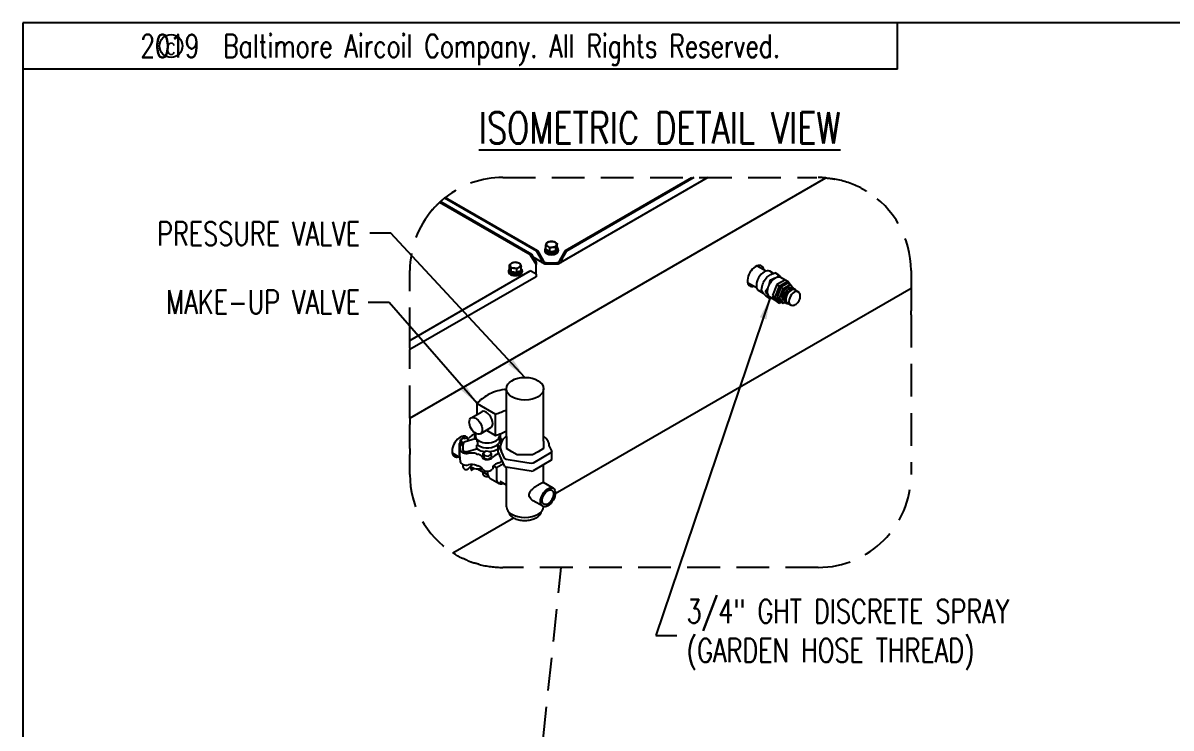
# Model space of a CAD drawing. Header units: millimetres. Extents: x 16950 to 32328, y 19251 to 29476.
# Drawn here: x 16950.5 to 17173.1, y 19649.6 to 19786.3 of the extents above; entities that cross this region are included whole.
import ezdxf
from ezdxf.enums import TextEntityAlignment as Align

# ---------------------------------------------------------------- set-up
doc = ezdxf.new("R2010")
doc.units = ezdxf.units.MM
doc.header["$LTSCALE"] = 5
doc.linetypes.add('HIDDEN', pattern=[9.525, 6.35, -3.175])
doc.layers.add('WS-NO-CONTROL', color=3, linetype='Continuous')
doc.styles.add('ROMANS', font='romans.shx', dxfattribs={"width": 0.75})
doc.styles.add('SUBMITTAL', font='romans.shx', dxfattribs={"width": 0.75})
doc.dimstyles.new('SUBMITTAL', dxfattribs={"dimtxt": 0.09375, "dimasz": 0.09375, "dimexe": 0.03125, "dimexo": 0.0625, "dimgap": 0.0625, "dimtad": 0, "dimdec": 4, "dimzin": 4, "dimdsep": 46, "dimlunit": 4, "dimtxsty": 'SUBMITTAL', "dimcen": 0.09375, "dimclre": 6, "dimadec": 0, "dimazin": 0, "dimtfac": 1, "dimtdec": 0, "dimtofl": 0, "dimtmove": 0, "dimatfit": 3, "dimfxl": 0, "dimfrac": 2, "dimtolj": 1, "dimtzin": 4, "dimarcsym": 0})

# ---------------------------------------------------------------- blocks, each defined once
blk = doc.blocks.new('BORDER')
for p, q in [((1, 1), (0, 1)), ((0, 1), (0, 0))]:
    blk.add_line(p, q)
blk = doc.blocks.new('copyr0')
for q in [(2.375, 0), (0, -0.125)]:
    blk.add_line((2.375, -0.125), q)
at = {"color": 6}
blk.add_circle((0.4022, -0.0625), 0.0312, dxfattribs=at)
at = {"color": 6, "style": 'ROMANS', "width": 0.75}
blk.add_text('2019  Baltimore Aircoil Company. All Rights Reserved.', height=0.0625, dxfattribs=at).set_placement((1.1875, -0.0938), align=Align.CENTER)
blk.add_text('c', height=0.0469, dxfattribs=at).set_placement((0.4018, -0.0625), align=Align.MIDDLE)

msp = doc.modelspace()

# ---------------------------------------------------------------- linework, layer by layer
at = {"layer": 'WS-NO-CONTROL'}
for p, q in [((17025.5112, 19709.6992), (17106.1974, 19756.2834)), ((17083.2948, 19756.3448), (17054.6289, 19739.7945)), ((17055.6827, 19742.1949), (17080.191, 19756.3448)), ((17080.5919, 19756.3448), (17055.8831, 19742.0792)), ((17032.4048, 19752.5099), (17050.2708, 19742.1949)), ((17048.8677, 19741.3849), (17031.2723, 19751.5436)), ((17031.4272, 19751.6856), (17049.0682, 19741.5006)), ((17050.0704, 19742.0792), (17032.236, 19752.3759)), ((17049.0682, 19741.5006), (17048.8677, 19741.3849)), ((17048.8677, 19741.3849), (17049.9701, 19739.4754)), ((17049.0682, 19741.5006), (17049.9701, 19739.9383)), ((17050.2708, 19742.1949), (17050.0704, 19742.0792)), ((17050.0704, 19742.0792), (17050.9723, 19740.5169)), ((17050.2708, 19742.1949), (17051.3732, 19740.2855)), ((17051.6555, 19742.3223), (17051.6555, 19742.1371)), ((17051.7527, 19742.5986), (17051.7527, 19742.3223)), ((17051.8484, 19742.4243), (17051.8484, 19743.1383)), ((17052.2614, 19742.1859), (17051.8484, 19742.4243)), ((17052.6744, 19741.9474), (17052.2614, 19742.1859)), ((17052.6744, 19741.9474), (17052.6744, 19742.6614)), ((17053.2386, 19742.0347), (17052.6744, 19741.9474)), ((17053.8027, 19742.122), (17053.2386, 19742.0347)), ((17053.8027, 19742.122), (17053.8027, 19742.836)), ((17053.9539, 19742.4477), (17053.8027, 19742.122)), ((17054.105, 19742.7734), (17053.9539, 19742.4477)), ((17054.105, 19742.7734), (17054.105, 19743.4874)), ((17054.2007, 19742.5986), (17054.2007, 19742.3223)), ((17054.2979, 19742.3223), (17054.2979, 19742.1371)), ((17054.5802, 19740.2855), (17055.6827, 19742.1949)), ((17054.9811, 19740.5169), (17055.8831, 19742.0792)), ((17055.6827, 19742.1949), (17055.8831, 19742.0792)), ((17044.833, 19738.7231), (17044.833, 19739.437)), ((17051.3246, 19739.7945), (17049.4175, 19740.8956)), ((17049.9701, 19739.9383), (17049.9701, 19739.4754)), ((17049.9701, 19738.5496), (17049.9701, 19739.4754)), ((17050.9723, 19740.5169), (17050.9723, 19740.2855)), ((17052.175, 19739.8226), (17053.7785, 19739.8226)), ((17052.175, 19739.5911), (17053.7785, 19739.5911)), ((17054.9811, 19740.5169), (17054.9811, 19740.2855)), ((17092.8738, 19739.2402), (17094.6117, 19738.2369)), ((17025.5112, 19724.7754), (17048.8677, 19738.2603)), ((17049.9701, 19737.1048), (17025.5112, 19722.9834)), ((17044.6401, 19738.2719), (17044.6401, 19738.0867)), ((17044.7373, 19738.5482), (17044.7373, 19738.2719)), ((17044.9842, 19738.3974), (17044.833, 19738.7231)), ((17045.1354, 19738.0716), (17044.9842, 19738.3974)), ((17045.1354, 19738.0716), (17045.1354, 19738.7856)), ((17045.6995, 19737.9844), (17045.1354, 19738.0716)), ((17046.2637, 19737.8971), (17045.6995, 19737.9844)), ((17046.2637, 19737.8971), (17046.2637, 19738.6111)), ((17046.6767, 19738.1355), (17046.2637, 19737.8971)), ((17047.0896, 19738.374), (17046.6767, 19738.1355)), ((17047.0896, 19738.374), (17047.0896, 19739.088)), ((17047.1853, 19738.5591), (17047.1853, 19738.2719)), ((17047.2825, 19738.2719), (17047.2825, 19738.0867)), ((17049.0682, 19738.1446), (17048.8677, 19738.2603)), ((17049.9701, 19737.6238), (17049.0682, 19738.1446)), ((17049.9701, 19737.6238), (17049.9701, 19738.5496)), ((17049.9701, 19737.6238), (17049.9701, 19737.3924)), ((17049.9701, 19737.3924), (17049.9701, 19737.1048)), ((17096.0387, 19737.7663), (17095.3188, 19738.1819)), ((17097.0971, 19737.443), (17096.3517, 19737.8733)), ((17098.2539, 19736.4874), (17097.4317, 19736.9621)), ((17053.7059, 19695.0602), (17122.7112, 19734.9004)), ((17091.0198, 19736.029), (17092.7577, 19735.0256)), ((17096.6991, 19735.5897), (17095.8724, 19733.459)), ((17096.3497, 19733.1834), (17097.1764, 19735.3141)), ((17098.3525, 19736.5443), (17096.6991, 19735.5897)), ((17096.6991, 19735.5897), (17097.1764, 19735.3141)), ((17097.4463, 19735.0647), (17096.7303, 19733.2194)), ((17097.1764, 19735.3141), (17098.8298, 19736.2687)), ((17097.2076, 19732.9439), (17097.9236, 19734.7891)), ((17098.8782, 19735.8914), (17097.4463, 19735.0647)), ((17097.4463, 19735.0647), (17097.9236, 19734.7891)), ((17097.9236, 19734.7891), (17099.3555, 19735.6158)), ((17098.3525, 19736.5443), (17098.8298, 19736.2687)), ((17098.8298, 19736.2687), (17099.2432, 19735.6807)), ((17098.8782, 19735.8914), (17099.3555, 19735.6158)), ((17099.3862, 19734.8983), (17099.3145, 19734.9397)), ((17099.3555, 19735.6158), (17099.8772, 19734.8736)), ((17099.9043, 19734.859), (17100.2225, 19734.6753)), ((17094.1189, 19733.8864), (17093.1588, 19734.4407)), ((17095.3334, 19732.8975), (17094.588, 19733.3278)), ((17096.5644, 19732.4745), (17095.2717, 19733.2209)), ((17095.8724, 19733.459), (17096.6991, 19732.2829)), ((17095.8724, 19733.459), (17096.3497, 19733.1834)), ((17097.1764, 19732.0073), (17096.3497, 19733.1834)), ((17096.7303, 19733.2194), (17097.2076, 19732.9439)), ((17096.7303, 19733.2194), (17097.4463, 19732.2009)), ((17097.9236, 19731.9253), (17097.2076, 19732.9439)), ((17098.0362, 19732.5601), (17097.9645, 19732.6015)), ((17100.1663, 19734.5779), (17100.8027, 19734.2104)), ((17096.6991, 19732.2829), (17097.1764, 19732.0073)), ((17097.479, 19732.182), (17097.1764, 19732.0073)), ((17097.9236, 19731.9253), (17097.4463, 19732.2009)), ((17098.3053, 19732.1458), (17097.9236, 19731.9253)), ((17098.3293, 19732.131), (17098.6475, 19731.9473)), ((17098.7038, 19732.0447), (17099.3402, 19731.6773)), ((17044.2233, 19715.0261), (17043.8494, 19715.242)), ((17044.2233, 19706.1183), (17044.2233, 19715.3957)), ((17051.4233, 19706.1183), (17051.4233, 19715.3957)), ((17038.5329, 19710.4105), (17038.5329, 19712.565)), ((17038.5329, 19712.565), (17042.1324, 19710.4868)), ((17037.3924, 19709.752), (17039.4416, 19710.9351)), ((17042.1324, 19706.3599), (17042.1324, 19710.4868)), ((17035.9411, 19705.8089), (17035.3533, 19705.4695)), ((17035.5631, 19706.1519), (17036.2364, 19705.7632)), ((17036.7442, 19705.6847), (17035.9411, 19705.8089)), ((17038.1129, 19705.6593), (17038.1129, 19706.1477)), ((17039.1744, 19706.6655), (17041.2236, 19707.8486)), ((17040.3887, 19707.3666), (17042.1324, 19706.3599)), ((17043.0462, 19706.4636), (17043.0462, 19705.7582)), ((17044.2233, 19706.1183), (17044.2233, 19705.2574)), ((17051.4233, 19705.2574), (17051.4233, 19706.1183)), ((17035.1483, 19703.4464), (17035.1483, 19704.7574)), ((17035.1496, 19704.7284), (17035.2525, 19703.5351)), ((17035.1496, 19704.7284), (17035.1496, 19703.4175)), ((17035.3533, 19704.8816), (17035.3533, 19705.4695)), ((17035.3533, 19705.4695), (17035.5684, 19705.0058)), ((17035.3533, 19704.8816), (17035.5684, 19704.418)), ((17035.5684, 19704.418), (17035.5684, 19705.0058)), ((17035.5684, 19705.0058), (17035.9672, 19704.9441)), ((17035.5684, 19704.418), (17035.7963, 19704.3827)), ((17035.7963, 19704.5199), (17035.7963, 19703.5411)), ((17038.152, 19705.6708), (17036.2356, 19705.107)), ((17036.6861, 19703.2262), (17038.4025, 19703.7311)), ((17036.919, 19705.308), (17036.7442, 19705.6847)), ((17038.4025, 19704.2396), (17038.4025, 19703.7311)), ((17038.6523, 19704.4895), (17038.6022, 19704.4748)), ((17038.6523, 19704.7834), (17038.6523, 19704.4895)), ((17042.6115, 19704.6036), (17042.7123, 19704.8209)), ((17042.6115, 19703.1339), (17042.6115, 19704.6036)), ((17043.2593, 19703.2077), (17042.6115, 19704.6036)), ((17042.7123, 19704.8209), (17043.3142, 19705.1684)), ((17042.9729, 19705.3541), (17042.9729, 19705.6832)), ((17043.0983, 19703.9138), (17043.0983, 19704.2812)), ((17043.3048, 19705.5863), (17043.3048, 19705.163)), ((17044.2233, 19705.2574), (17044.2233, 19703.7877)), ((17045.2777, 19703.1789), (17044.2233, 19703.7877)), ((17051.4233, 19703.7877), (17050.3689, 19703.1789)), ((17051.4233, 19705.2574), (17051.4233, 19703.7877)), ((17052.5483, 19704.2729), (17053.0351, 19703.224)), ((17033.7091, 19702.9407), (17035.1835, 19702.0895)), ((17035.1483, 19702.5117), (17035.1483, 19703.4346)), ((17035.1496, 19703.4057), (17035.1496, 19702.4827)), ((17035.1496, 19702.4827), (17035.2525, 19701.2894)), ((17040.3277, 19703.2763), (17039.7399, 19702.9369)), ((17039.7399, 19702.349), (17039.7399, 19702.9369)), ((17039.7399, 19702.9369), (17039.955, 19702.4732)), ((17039.7399, 19702.349), (17039.955, 19701.8853)), ((17039.955, 19702.4732), (17040.7581, 19702.349)), ((17039.955, 19701.8853), (17040.7581, 19701.7611)), ((17041.1308, 19703.152), (17040.3277, 19703.2763)), ((17040.7581, 19702.349), (17041.346, 19702.6884)), ((17040.7581, 19701.7611), (17041.346, 19702.1005)), ((17041.346, 19702.6884), (17041.1308, 19703.152)), ((17041.346, 19702.1005), (17041.346, 19702.6884)), ((17043.2593, 19701.738), (17042.6115, 19703.1339)), ((17043.9071, 19701.8119), (17043.2593, 19703.2077)), ((17043.9071, 19700.3422), (17043.2593, 19701.738)), ((17044.1827, 19701.6528), (17043.9071, 19701.8119)), ((17046.6004, 19701.2787), (17044.1827, 19701.6528)), ((17046.3321, 19702.5701), (17045.2777, 19703.1789)), ((17047.8233, 19702.5701), (17046.3321, 19702.5701)), ((17049.3145, 19702.5701), (17047.8233, 19702.5701)), ((17050.3689, 19703.1789), (17049.3145, 19702.5701)), ((17051.1644, 19701.9848), (17049.3945, 19700.9629)), ((17052.9342, 19703.0066), (17051.1644, 19701.9848)), ((17052.9342, 19701.5369), (17051.1644, 19700.5151)), ((17053.0351, 19703.224), (17052.9342, 19703.0066)), ((17052.9342, 19701.5369), (17053.0351, 19701.7543)), ((17053.0351, 19701.7543), (17053.0351, 19703.224)), ((17035.7963, 19700.7264), (17035.7963, 19700.3188)), ((17036.8377, 19699.8827), (17037.6449, 19700.6776)), ((17037.3389, 19700.1074), (17037.3389, 19700.3763)), ((17038.0517, 19699.9258), (17037.4886, 19699.6007)), ((17037.5546, 19699.8457), (17037.5546, 19700.0525)), ((17038.6192, 19699.844), (17040.5981, 19698.7015)), ((17039.6429, 19699.253), (17039.6429, 19698.908)), ((17040.5429, 19699.3971), (17040.5429, 19699.1666)), ((17041.6338, 19699.9125), (17041.6338, 19700.418)), ((17042.2994, 19700.0338), (17041.6338, 19700.418)), ((17043.6802, 19700.831), (17042.2994, 19700.0338)), ((17042.2994, 19700.0338), (17042.2994, 19698.1526)), ((17043.9071, 19700.3422), (17044.1827, 19700.1831)), ((17046.6004, 19699.809), (17044.1827, 19700.1831)), ((17044.2233, 19692.5236), (17044.2233, 19700.1768)), ((17049.0181, 19700.9047), (17046.6004, 19701.2787)), ((17049.0181, 19699.435), (17046.6004, 19699.809)), ((17049.3945, 19700.9629), (17049.0181, 19700.9047)), ((17049.0181, 19699.435), (17049.3945, 19699.4933)), ((17051.1644, 19700.5151), (17049.3945, 19699.4933)), ((17051.4233, 19697.1925), (17051.4233, 19700.6646)), ((17041.0425, 19698.0625), (17042.7989, 19697.0484)), ((17044.2233, 19696.6729), (17042.9924, 19697.3836)), ((17053.2906, 19696.1145), (17051.4184, 19697.1953)), ((17051.2656, 19692.607), (17049.3934, 19693.6879)), ((17051.4233, 19692.5236), (17051.4233, 19692.5408)), ((17033.8178, 19683.5778), (17045.5753, 19690.366))]:
    msp.add_line(p, q, dxfattribs=at)
at = {"layer": 'WS-NO-CONTROL', "linetype": 'HIDDEN', "ltscale": 0.2}
for p, q in [((17043.5112, 19756.3448), (17104.4567, 19756.3448)), ((17025.5112, 19724.7754), (17025.5112, 19738.3448)), ((17122.7112, 19738.3448), (17122.7112, 19734.9004)), ((17122.7112, 19734.9004), (17122.7112, 19734.1656)), ((17122.7112, 19734.1656), (17122.7112, 19730.7853)), ((17122.7112, 19730.7853), (17122.7112, 19730.4913)), ((17122.7112, 19729.7413), (17122.7112, 19730.4913)), ((17122.7112, 19729.7413), (17122.7112, 19698.7448)), ((17025.5112, 19724.544), (17025.5112, 19724.7754)), ((17025.5112, 19723.271), (17025.5112, 19724.544)), ((17025.5112, 19723.271), (17025.5112, 19722.9834)), ((17025.5112, 19709.6992), (17025.5112, 19722.9834)), ((17025.5112, 19709.6992), (17025.5112, 19708.4529)), ((17025.5112, 19703.8204), (17025.5112, 19708.4529)), ((17025.5112, 19703.8204), (17025.5112, 19703.5623)), ((17025.5112, 19703.5623), (17025.5112, 19702.6278)), ((17025.5112, 19698.7448), (17025.5112, 19702.6278)), ((17104.7112, 19680.7448), (17043.5112, 19680.7448)), ((17046.4291, 19600.0476), (17054.8393, 19680.7448))]:
    msp.add_line(p, q, dxfattribs=at)
for centre, start, end in [((17043.5112, 19738.3448), 90, 128.098944), ((17104.7112, 19738.3448), 85.26407, 90), ((17104.7112, 19738.3448), 62.611793, 79.625283), ((17043.5112, 19738.3448), 128.098944, 128.784957), ((17104.7112, 19738.3448), 0, 58.787499), ((17043.5112, 19738.3448), 132.839099, 136.478476), ((17043.5112, 19738.3448), 132.17013, 132.839099), ((17043.5112, 19738.3448), 128.784957, 132.17013), ((17043.5112, 19738.3448), 139.089904, 180), ((17043.5112, 19698.7448), 180, 237.416949), ((17104.7112, 19698.7448), 270, 0), ((17043.5112, 19698.7448), 239.723687, 244.399473), ((17043.5112, 19698.7448), 247.421846, 251.181943), ((17043.5112, 19698.7448), 251.181943, 252.267622), ((17043.5112, 19698.7448), 255.127887, 270)]:
    msp.add_arc(centre, 18, start, end, dxfattribs=at)
at = {"layer": 'WS-NO-CONTROL'}
for centre, start, end in [((17036.4083, 19704.5199), 106.392547, 180), ((17036.4083, 19700.3188), 180, 314.5587)]:
    msp.add_arc(centre, 0.612, start, end, dxfattribs=at)
for centre, major_axis, ratio, start_param, end_param in [((17052.9767, 19743.3866), (-1.0116, 0), 0.57735027, 4.97418837, 6.02138592), ((17052.9767, 19743.3866), (-1.0116, 0), 0.57735027, 3.92699082, 4.97418837), ((17052.9767, 19743.3866), (1.0116, 0), 0.57735027, 6.02138592, 7.06858347), ((17052.9767, 19742.3223), (-1.3212, 0), 0.57735027, 5.8969046, 9.81105867), ((17052.9767, 19742.5986), (-1.224, 0), 0.57735027, 5.88510836, 9.82285491), ((17052.9767, 19742.1371), (-1.3212, 0), 0.57735027, 0, 3.14159265), ((17052.9767, 19742.3223), (-1.224, 0), 0.57735027, 0, 3.14159265), ((17052.9767, 19743.3866), (-1.0116, 0), 0.57735027, 6.02138592, 7.06858347), ((17052.9767, 19742.5988), (-1.0116, 0), 0.57735027, 0.78010463, 0.7906917), ((17052.9767, 19743.3866), (1.0116, 0), 0.57735027, 3.92699082, 4.97418837), ((17052.9767, 19742.5988), (-1.0116, 0), 0.57735027, 1.82640879, 1.83878264), ((17052.9767, 19743.3866), (1.0116, 0), 0.57735027, 4.97418837, 6.02138592), ((17052.9767, 19742.5988), (1.0116, 0), 0.57735027, 6.01818333, 6.02458851), ((17045.9613, 19739.3363), (-1.0116, 0), 0.57735027, 5.49778715, 6.5449847), ((17045.9613, 19739.3363), (-1.0116, 0), 0.57735027, 0.26179939, 1.30899694), ((17045.9613, 19739.3363), (-1.0116, 0), 0.57735027, 4.45058959, 5.49778715), ((17045.9613, 19739.3363), (1.0116, 0), 0.57735027, 0.26179939, 1.30899694), ((17045.9613, 19739.3363), (1.0116, 0), 0.57735027, 5.49778715, 6.5449847), ((17052.175, 19740.2855), (-1.2026, 0), 0.57735027, 0, 1.57079633), ((17052.175, 19740.2855), (-0.8018, 0), 0.57735027, 0, 1.57079633), ((17053.7785, 19740.2855), (0.8018, 0), 0.57735027, 4.71238898, 6.28318531), ((17053.7785, 19740.2855), (1.2026, 0), 0.57735027, 4.71238898, 6.28318531), ((17092.5842, 19737.2666), (-1.125, -1.9486), 0.57735027, 2.53923131, 6.88554665), ((17045.9613, 19738.2719), (-1.3212, 0), 0.57735027, 5.8969046, 9.97196545), ((17045.9613, 19738.0867), (-1.3212, 0), 0.57735027, 0, 3.14159267), ((17045.9613, 19738.5482), (-1.224, 0), 0.57735027, 5.88510836, 9.42477796), ((17045.9613, 19738.2719), (-1.224, 0), 0.57735027, 0, 3.14159265), ((17045.9613, 19738.5485), (-1.0116, 0), 0.57735027, 0.2585968, 0.26500198), ((17045.9613, 19738.5485), (-1.0116, 0), 0.57735027, 1.30281001, 1.31518387), ((17045.9613, 19739.3363), (1.0116, 0), 0.57735027, 4.45058959, 5.49778715), ((17045.9613, 19738.5485), (-1.0116, 0), 0.57735027, 2.35090096, 2.36148802), ((17094.2388, 19736.3113), (1.08, 1.8706), 0.57735027, 0, 3.14159265), ((17096.3517, 19735.0915), (1.08, 1.8706), 0.57735027, 0, 0.78540191), ((17096.3517, 19735.0915), (-1.08, -1.8706), 0.57735027, 4.97419212, 6.02138967), ((17096.3517, 19735.0915), (-1.08, -1.8706), 0.57735027, 3.92699456, 4.97419212), ((17097.4463, 19734.4595), (0.9611, 1.6646), 0.57735027, 0.68519071, 0.88561311), ((17097.4228, 19734.4731), (0.9445, 1.6359), 0.57735027, 0.68431314, 0.69824231), ((17098.6395, 19733.7706), (0.675, 1.1691), 0.57735027, 0, 3.14159265), ((17099.1168, 19733.495), (0.7875, 1.364), 0.57735027, 0, 3.14159265), ((17099.435, 19733.3113), (0.7875, 1.364), 0.57735027, 5.9029341, 9.80502917), ((17099.435, 19733.3113), (0.7313, 1.2666), 0.57735027, 0, 3.14159265), ((17096.3517, 19735.0915), (-1.08, -1.8706), 0.57735027, 6.02138967, 6.28318531), ((17100.0714, 19732.9439), (0.7313, 1.2666), 0.57735027, 0, 3.14159267), ((17045.5396, 19711.3785), (-6.9019, 0), 0.57735027, 4.95979752, 5.49778714), ((17049.6018, 19709.0332), (-12.6468, 0), 0.57735027, 5.49778714, 5.7783122), ((17040.3326, 19709.3919), (-0.891, 1.5433), 0.57735027, 3.14159265, 6.28318531), ((17036.1026, 19716.827), (12.528, 0), 0.57735027, 5.21452942, 5.4176115), ((17035.2736, 19704.1783), (-1.125, -1.9486), 0.57735027, 2.70646756, 6.88554665), ((17035.3476, 19706.3099), (-1.8, 0), 0.57735027, 2.46832029, 2.66398041), ((17040.5429, 19704.7574), (4.05, 0), 0.57735027, 2.15921739, 2.66398041), ((17040.5429, 19706.2359), (-2.322, 0), 0.57735027, 5.92365219, 6.75442421), ((17040.5429, 19706.2359), (2.322, 0), 0.57735027, 3.61283155, 6.48195269), ((17036.1026, 19712.7001), (12.528, 0), 0.57735027, 5.21452942, 5.4176115), ((17043.114, 19707.7203), (-2.133, 0), 0.57735027, 1.33652009, 1.43216292), ((17043.114, 19706.9266), (2.025, 0), 0.57735027, 4.67893845, 4.70473196), ((17036.1563, 19704.7574), (-1.008, 0), 0.57735027, 5.63417473, 6.33294226), ((17036.5109, 19703.5713), (-1.26, 0), 0.57735027, 0.04975695, 1.88315907), ((17036.4083, 19703.5411), (-0.612, 0), 0.57735027, 0, 2.04203523), ((17038.4515, 19703.6756), (-0.108, 0), 0.57735027, 3.87213801, 5.18362788), ((17040.5429, 19704.7574), (-2.7, 0), 0.57735027, 0.73054536, 1.44839235), ((17038.7013, 19704.4339), (-0.1075, 0.0804), 0.1338253, 4.00026451, 5.28342296), ((17040.5429, 19705.3541), (-2.43, 0), 0.57735027, 0.77205137, 2.59851969), ((17040.5429, 19704.7574), (-2.7, 0), 0.57735027, 1.66191712, 2.44359522), ((17040.5429, 19705.3541), (2.43, 0), 0.57735027, 5.94881394, 6.28318531), ((17047.8233, 19703.9138), (-4.725, 0), 0.57735027, 0, 0.26179939), ((17036.1563, 19703.4346), (-1.008, 0), 0.57735027, 6.27308361, 6.33294226), ((17036.1563, 19703.4464), (-1.008, 0), 0.57735027, 0, 0.04975695), ((17036.1563, 19702.5117), (-1.008, 0), 0.57735027, 0, 0.04975695), ((17036.5109, 19701.3256), (-1.26, 0), 0.57735027, 0.04975695, 1.88315907), ((17037.4513, 19701.8901), (1.8, 0), 0.57735027, 1.01393178, 1.88315907), ((17040.5429, 19704.7574), (4.05, 0), 0.57735027, 4.15560086, 4.23475746), ((17037.8539, 19701.7578), (1.8, 0), 0.57735027, 0.29215696, 1.09322745), ((17040.5429, 19702.2248), (-1.008, 0), 0.57735027, 0.29215696, 2.68102725), ((17044.6385, 19701.0516), (3.564, 0), 0.57735027, 2.13874554, 2.68102725), ((17040.5429, 19704.7574), (4.05, 0), 0.57735027, 5.28033819, 5.29322115), ((17040.5429, 19703.0172), (4.05, 0), 0.57735027, 5.28033819, 5.48995248), ((17037.4513, 19699.6444), (1.8, 0), 0.57735027, 1.01394955, 1.88315907), ((17040.5429, 19701.1891), (3.1927, 0.7697), 0.349506, 3.45941522, 4.3129046), ((17040.5429, 19702.5117), (4.05, 0), 0.57735027, 4.15559296, 4.23476386), ((17037.8539, 19699.5121), (1.8, 0), 0.57735027, 0.29215696, 1.09321305), ((17040.5429, 19699.9791), (-1.008, 0), 0.57735027, 0.29215696, 2.68102725), ((17042.2485, 19700.1513), (-1.206, -2.0889), 0.57735027, 5.49778715, 6.28318531), ((17044.6385, 19698.8059), (3.564, 0), 0.57735027, 2.5737772, 2.68102725), ((17044.6385, 19699.3114), (-3.564, 0), 0.57735027, 5.28033819, 5.71536986), ((17040.5429, 19698.908), (-0.9, 0), 0.57735027, 0, 1.76675373), ((17044.0049, 19699.1373), (-1.206, -2.0889), 0.57735027, 5.49778715, 6.85752312), ((17047.8233, 19692.5236), (-3.6, 0), 0.57735027, 0, 3.14159265)]:
    msp.add_ellipse(centre, major_axis=major_axis, ratio=ratio, start_param=start_param, end_param=end_param, dxfattribs=at)
for centre, major_axis, ratio in [((17047.8233, 19715.3957), (3.6, 0), 0.611602), ((17047.8233, 19715.3957), (3.6, 0), 0.611602), ((17038.2834, 19708.2088), (-0.891, 1.5433), 0.57735027), ((17052.2781, 19694.3607), (1.0125, 1.7537), 0.57735027), ((17052.2781, 19694.3607), (0.7875, 1.364), 0.57735027)]:
    msp.add_ellipse(centre, major_axis=major_axis, ratio=ratio, dxfattribs=at)
at = {"layer": 'WS-NO-CONTROL', "linetype": 'HIDDEN', "ltscale": 0.2}
for points, knots in [([(17106.1974, 19756.2834), (17106.349, 19756.2708), (17106.5094, 19756.2555), (17106.8219, 19756.2213), (17106.9735, 19756.2026), (17107.2616, 19756.1639), (17107.4216, 19756.1402), (17107.7141, 19756.0932), (17107.8465, 19756.07), (17107.9528, 19756.0505)], [2.96468292, 2.96468292, 2.96468292, 2.96468292, 3.2889313, 3.2889313, 3.61317968, 3.61317968, 3.9939755, 3.9939755, 4.37477132, 4.37477132, 4.37477132, 4.37477132]), ([(17112.9915, 19754.3272), (17112.9929, 19754.3265), (17112.9942, 19754.3258), (17113.0609, 19754.2912), (17113.1201, 19754.26), (17113.2022, 19754.2164), (17113.2252, 19754.204), (17113.2252, 19754.204)], [-0.549050745, -0.549050745, -0.549050745, -0.549050745, -0.543509705, -0.543509705, -0.271754853, -0.271754853, 0, 0, 0, 0]), ([(17113.2252, 19754.204), (17113.3095, 19754.1587), (17113.3932, 19754.1128), (17113.5795, 19754.0091), (17113.6901, 19753.9458), (17113.8865, 19753.8312), (17113.9721, 19753.7799), (17114.0391, 19753.7393)], [0.756586174, 0.756586174, 0.756586174, 0.756586174, 0.949779583, 0.949779583, 1.236618881, 1.236618881, 1.523458178, 1.523458178, 1.523458178, 1.523458178]), ([(17029.9079, 19750.1326), (17029.9406, 19750.1703), (17029.9833, 19750.2192), (17030.0784, 19750.3266), (17030.1308, 19750.3852), (17030.233, 19750.4978), (17030.2872, 19750.5567), (17030.3838, 19750.6605), (17030.4262, 19750.7054), (17030.4591, 19750.7401)], [0.34499086, 0.34499086, 0.34499086, 0.34499086, 0.499702617, 0.499702617, 0.654414373, 0.654414373, 0.825084247, 0.825084247, 0.99575412, 0.99575412, 0.99575412, 0.99575412]), ([(17034.4361, 19683.1999), (17034.4145, 19683.2126), (17034.3905, 19683.2267), (17034.3393, 19683.2569), (17034.3122, 19683.2729), (17034.2298, 19683.3221), (17034.1731, 19683.3564), (17034.0638, 19683.4232), (17034.0047, 19683.4599), (17033.8996, 19683.5257), (17033.8537, 19683.5549), (17033.8178, 19683.5778)], [1.422266145, 1.422266145, 1.422266145, 1.422266145, 1.487374135, 1.487374135, 1.552482125, 1.552482125, 1.682698105, 1.682698105, 1.838669382, 1.838669382, 1.99464066, 1.99464066, 1.99464066, 1.99464066]), ([(17036.6001, 19682.1245), (17036.5931, 19682.1273), (17036.5823, 19682.1319), (17036.5368, 19682.1509), (17036.4892, 19682.1709), (17036.3998, 19682.2091), (17036.3673, 19682.2232), (17036.2971, 19682.2537), (17036.2594, 19682.2702), (17036.1438, 19682.3214), (17036.0627, 19682.3581), (17035.9051, 19682.4305), (17035.8203, 19682.4704), (17035.7413, 19682.5082), (17035.7374, 19682.51), (17035.7335, 19682.5119)], [1.635597443, 1.635597443, 1.635597443, 1.635597443, 1.729010439, 1.729010439, 1.91200437, 1.91200437, 1.99898805, 1.99898805, 2.085971731, 2.085971731, 2.259939092, 2.259939092, 2.46879402, 2.46879402, 2.479743678, 2.479743678, 2.479743678, 2.479743678]), ([(17038.8913, 19681.3478), (17038.806, 19681.3704), (17038.7031, 19681.3985), (17038.4594, 19681.4677), (17038.3153, 19681.5104), (17038.1261, 19681.5692), (17038.0782, 19681.5843), (17038.0289, 19681.6)], [2.759704249, 2.759704249, 2.759704249, 2.759704249, 3.069307454, 3.069307454, 3.423771848, 3.423771848, 3.534647, 3.534647, 3.534647, 3.534647])]:
    msp.add_open_spline(points, degree=3, knots=knots, dxfattribs=at)
at = {"layer": 'WS-NO-CONTROL'}
for points in [[(17051.9996, 19743.5378), (17052.0698, 19743.6889), (17052.1508, 19743.7897)], [(17052.1508, 19743.7897), (17052.4531, 19743.9103), (17052.7149, 19743.9508)], [(17052.7149, 19743.9508), (17052.9767, 19743.9913), (17053.2791, 19743.9643)], [(17053.2791, 19743.9643), (17053.5004, 19743.9103), (17053.692, 19743.7996)], [(17053.692, 19743.7996), (17053.8837, 19743.6889), (17054.105, 19743.4874)], [(17051.8484, 19743.1383), (17051.9294, 19743.3866), (17051.9996, 19743.5378)], [(17052.2614, 19742.9736), (17052.0698, 19743.0843), (17051.8484, 19743.1383)], [(17052.6744, 19742.6614), (17052.4531, 19742.863), (17052.2614, 19742.9736)], [(17053.2386, 19742.8225), (17052.9767, 19742.782), (17052.6744, 19742.6614)], [(17053.8027, 19742.836), (17053.5004, 19742.863), (17053.2386, 19742.8225)], [(17053.9539, 19743.2354), (17053.8837, 19743.0843), (17053.8027, 19742.836)], [(17054.105, 19743.4874), (17054.024, 19743.3866), (17053.9539, 19743.2354)], [(17044.833, 19739.437), (17045.0544, 19739.6386), (17045.246, 19739.7493)], [(17044.9842, 19739.1851), (17044.9141, 19739.3363), (17044.833, 19739.437)], [(17045.1354, 19738.7856), (17045.0544, 19739.0339), (17044.9842, 19739.1851)], [(17045.246, 19739.7493), (17045.4377, 19739.8599), (17045.659, 19739.9139)], [(17045.659, 19739.9139), (17045.9613, 19739.9409), (17046.2232, 19739.9004)], [(17046.2232, 19739.9004), (17046.485, 19739.8599), (17046.7873, 19739.7394)], [(17046.7873, 19739.7394), (17046.8683, 19739.6386), (17046.9385, 19739.4874)], [(17046.9385, 19739.4874), (17047.0086, 19739.3363), (17047.0896, 19739.088)], [(17045.6995, 19738.7721), (17045.4377, 19738.8126), (17045.1354, 19738.7856)], [(17046.2637, 19738.6111), (17045.9613, 19738.7316), (17045.6995, 19738.7721)], [(17046.6767, 19738.9233), (17046.485, 19738.8126), (17046.2637, 19738.6111)], [(17047.0896, 19739.088), (17046.8683, 19739.0339), (17046.6767, 19738.9233)]]:
    msp.add_rational_spline(points, [1, 1.0379548493, 1], degree=2, dxfattribs=at)
for points in [[(17094.588, 19736.8551), (17094.8244, 19737.1023), (17095.0656, 19737.2883), (17095.3334, 19737.443)], [(17095.3334, 19737.443), (17095.6013, 19737.5976), (17095.9235, 19737.7369), (17096.3517, 19737.8733)], [(17097.0971, 19737.443), (17096.8607, 19737.1957), (17096.6195, 19737.0098), (17096.3517, 19736.8551)], [(17097.5662, 19736.8844), (17097.4474, 19737.0403), (17097.2967, 19737.2207), (17097.0971, 19737.443)], [(17093.7062, 19734.5824), (17093.7764, 19735.066), (17093.8768, 19735.4523), (17094.0107, 19735.7975)], [(17094.0107, 19735.7975), (17094.1447, 19736.1427), (17094.3259, 19736.4822), (17094.588, 19736.8551)], [(17095.0289, 19735.2096), (17094.895, 19734.8644), (17094.7137, 19734.5249), (17094.4516, 19734.152)], [(17095.3334, 19736.4247), (17095.2632, 19735.9411), (17095.1629, 19735.5548), (17095.0289, 19735.2096)], [(17096.3517, 19736.8551), (17096.0838, 19736.7004), (17095.7616, 19736.5612), (17095.3334, 19736.4247)], [(17097.4338, 19736.0216), (17097.4689, 19736.0415), (17097.504, 19736.0599), (17097.5391, 19736.0767)], [(17094.0107, 19734.0339), (17093.8767, 19734.2245), (17093.7765, 19734.4012), (17093.7062, 19734.5824)], [(17094.588, 19733.3278), (17094.3259, 19733.6197), (17094.1447, 19733.8432), (17094.0107, 19734.0339)], [(17094.4516, 19734.152), (17094.7138, 19733.8602), (17094.895, 19733.6366), (17095.029, 19733.446)], [(17095.029, 19733.446), (17095.1629, 19733.2554), (17095.2632, 19733.0786), (17095.3334, 19732.8975)], [(17095.3334, 19732.8975), (17095.4458, 19732.9333), (17095.5497, 19732.9689), (17095.6464, 19733.0045)], [(17038.7797, 19704.3923), (17038.787, 19704.3854), (17038.7946, 19704.3797), (17038.8019, 19704.3753)]]:
    msp.add_open_spline(points, degree=3, dxfattribs=at)
for points, knots in [([(17099.3402, 19731.6773), (17099.4252, 19731.6282), (17099.5194, 19731.5958), (17099.7166, 19731.5639), (17099.8191, 19731.5672), (17100.0372, 19731.606), (17100.1504, 19731.6487), (17100.385, 19731.7738), (17100.5032, 19731.8633), (17100.7223, 19732.0744), (17100.8224, 19732.1975), (17100.9934, 19732.4614), (17101.0646, 19732.602), (17101.1738, 19732.8926), (17101.2116, 19733.0427), (17101.2448, 19733.3445), (17101.2404, 19733.4967), (17101.174, 19733.7739), (17101.119, 19733.901), (17100.9696, 19734.09), (17100.8916, 19734.1591), (17100.8027, 19734.2104)], [3.88833043, 3.88833043, 3.88833043, 3.88833043, 4.10436771, 4.10436771, 4.34062085, 4.34062085, 4.63564015, 4.63564015, 4.99656224, 4.99656224, 5.37042368, 5.37042368, 5.73885462, 5.73885462, 6.10960216, 6.10960216, 6.48300839, 6.48300839, 6.8041574, 6.8041574, 7.02992308, 7.02992308, 7.02992308, 7.02992308]), ([(17038.3178, 19706.7345), (17038.2276, 19706.6116), (17038.1649, 19706.4789), (17038.1201, 19706.2777), (17038.1129, 19706.2127), (17038.1129, 19706.1477)], [3.526293033, 3.526293033, 3.526293033, 3.526293033, 3.799338246, 3.799338246, 3.926990816, 3.926990816, 3.926990816, 3.926990816]), ([(17042.9176, 19706.6308), (17042.9222, 19706.6289), (17042.9268, 19706.6269), (17042.9313, 19706.6248), (17042.9419, 19706.6197), (17042.9521, 19706.614), (17042.9619, 19706.6075), (17042.967, 19706.6041), (17042.972, 19706.6004), (17042.9768, 19706.5966), (17042.9877, 19706.5879), (17042.9978, 19706.5782), (17043.0067, 19706.5676), (17043.0091, 19706.5648), (17043.0114, 19706.5619), (17043.0136, 19706.5589), (17043.0231, 19706.546), (17043.0309, 19706.5319), (17043.0364, 19706.5173), (17043.0368, 19706.516), (17043.0373, 19706.5147), (17043.0378, 19706.5134), (17043.0433, 19706.4974), (17043.0462, 19706.4809), (17043.0462, 19706.4636)], [0.286270104, 0.286270104, 0.286270104, 0.286270104, 0.333333333, 0.333333333, 0.333333333, 0.442521533, 0.442521533, 0.442521533, 0.5, 0.5, 0.5, 0.631370012, 0.631370012, 0.631370012, 0.666666667, 0.666666667, 0.666666667, 0.819897286, 0.819897286, 0.819897286, 0.833333333, 0.833333333, 0.833333333, 1, 1, 1, 1]), ([(17042.9729, 19705.6832), (17042.9783, 19705.6901), (17042.9842, 19705.6971), (17043.0073, 19705.7234), (17043.0264, 19705.7419), (17043.0459, 19705.7579), (17043.0461, 19705.758), (17043.0462, 19705.7582)], [0.2147724008, 0.2147724008, 0.2147724008, 0.2147724008, 0.2322585153, 0.2322585153, 0.2801069847, 0.2801069847, 0.2805526572, 0.2805526572, 0.2805526572, 0.2805526572]), ([(17044.2233, 19706.1891), (17044.1224, 19706.1163), (17044.0268, 19706.0399), (17043.642, 19705.6973), (17043.4096, 19705.3952), (17043.1563, 19704.8138), (17043.0983, 19704.5479), (17043.0983, 19704.2812)], [6.393328134, 6.393328134, 6.393328134, 6.393328134, 6.493352639, 6.493352639, 6.822220059, 6.822220059, 7.06858347, 7.06858347, 7.06858347, 7.06858347]), ([(17043.0985, 19705.7575), (17043.1188, 19705.7574), (17043.1376, 19705.7551), (17043.155, 19705.7511), (17043.1723, 19705.7471), (17043.1882, 19705.7415), (17043.2022, 19705.7349), (17043.2162, 19705.7284), (17043.2284, 19705.7209), (17043.239, 19705.7129), (17043.2495, 19705.7049), (17043.2585, 19705.6963), (17043.2661, 19705.6877), (17043.2737, 19705.679), (17043.2799, 19705.6701), (17043.2849, 19705.6612), (17043.2899, 19705.6524), (17043.2938, 19705.6436), (17043.2968, 19705.635), (17043.2997, 19705.6264), (17043.3017, 19705.618), (17043.303, 19705.6098), (17043.3043, 19705.6017), (17043.3048, 19705.5939), (17043.3048, 19705.5863)], [0.000001114, 0.000001114, 0.000001114, 0.000001114, 0.125, 0.125, 0.125, 0.25, 0.25, 0.25, 0.375, 0.375, 0.375, 0.5, 0.5, 0.5, 0.625, 0.625, 0.625, 0.75, 0.75, 0.75, 0.875, 0.875, 0.875, 1, 1, 1, 1]), ([(17052.5483, 19704.2812), (17052.5483, 19704.5748), (17052.4777, 19704.8672), (17052.2061, 19705.4311), (17051.9964, 19705.6992), (17051.6386, 19706.0248), (17051.5342, 19706.1091), (17051.4233, 19706.1891)], [3.926990816, 3.926990816, 3.926990816, 3.926990816, 4.198217954, 4.198217954, 4.492352561, 4.492352561, 4.602246152, 4.602246152, 4.602246152, 4.602246152]), ([(17038.152, 19705.6708), (17038.155, 19705.6716), (17038.1583, 19705.6725), (17038.1619, 19705.6732), (17038.1701, 19705.6749), (17038.1797, 19705.6762), (17038.1908, 19705.677), (17038.2019, 19705.6777), (17038.2146, 19705.678), (17038.2288, 19705.6775), (17038.243, 19705.677), (17038.2588, 19705.6758), (17038.2761, 19705.6738), (17038.2934, 19705.6717), (17038.3123, 19705.6689), (17038.3328, 19705.6649), (17038.3532, 19705.661), (17038.3752, 19705.656), (17038.3988, 19705.6498), (17038.4224, 19705.6436), (17038.4475, 19705.6362), (17038.474, 19705.6273)], [0.195077611, 0.195077611, 0.195077611, 0.195077611, 0.25, 0.25, 0.25, 0.375, 0.375, 0.375, 0.5, 0.5, 0.5, 0.625, 0.625, 0.625, 0.75, 0.75, 0.75, 0.875, 0.875, 0.875, 1, 1, 1, 1]), ([(17038.6022, 19704.4748), (17038.5883, 19704.4707), (17038.5601, 19704.4599), (17038.515, 19704.4335), (17038.471, 19704.3957), (17038.4331, 19704.3473), (17038.408, 19704.2922), (17038.4024, 19704.2572), (17038.4025, 19704.2396)], [0.000000094, 0.000000094, 0.000000094, 0.000000094, 0.166666667, 0.333333333, 0.5, 0.666666667, 0.833333333, 1, 1, 1, 1]), ([(17038.474, 19705.6273), (17038.4709, 19705.6096), (17038.4684, 19705.5913), (17038.4666, 19705.5728), (17038.4649, 19705.5543), (17038.4638, 19705.5356), (17038.4634, 19705.5168), (17038.463, 19705.498), (17038.4633, 19705.4791), (17038.4642, 19705.4604), (17038.4652, 19705.4416), (17038.4669, 19705.423), (17038.4692, 19705.4048), (17038.4715, 19705.3865), (17038.4745, 19705.3686), (17038.4781, 19705.3512), (17038.4817, 19705.3338), (17038.4859, 19705.3169), (17038.4907, 19705.3004), (17038.4956, 19705.284), (17038.501, 19705.2681), (17038.5071, 19705.2529), (17038.5131, 19705.2378), (17038.5197, 19705.2234), (17038.5269, 19705.2097)], [0, 0, 0, 0, 0.125, 0.125, 0.125, 0.25, 0.25, 0.25, 0.375, 0.375, 0.375, 0.5, 0.5, 0.5, 0.625, 0.625, 0.625, 0.75, 0.75, 0.75, 0.875, 0.875, 0.875, 1, 1, 1, 1]), ([(17038.5269, 19705.2097), (17038.5453, 19705.1745), (17038.5797, 19705.1025), (17038.6205, 19704.9917), (17038.6464, 19704.8835), (17038.6523, 19704.8157), (17038.6523, 19704.7834)], [0.000000235, 0.000000235, 0.000000235, 0.000000235, 0.25, 0.5, 0.75, 1, 1, 1, 1]), ([(17043.5833, 19701.0399), (17043.4588, 19701.2079), (17043.3531, 19701.3899), (17043.2202, 19701.7099), (17043.1785, 19701.841), (17043.1492, 19701.9753)], [5.093619415, 5.093619415, 5.093619415, 5.093619415, 5.262407386, 5.262407386, 5.372229023, 5.372229023, 5.372229023, 5.372229023]), ([(17037.339, 19700.1074), (17037.339, 19700.0611), (17037.34, 19700.0159), (17037.3472, 19699.8819), (17037.3582, 19699.8017), (17037.3871, 19699.6892), (17037.4059, 19699.6447), (17037.4486, 19699.5944), (17037.4723, 19699.5888), (17037.5095, 19699.6153), (17037.5259, 19699.6427), (17037.5485, 19699.727), (17037.5546, 19699.7839), (17037.5546, 19699.8457)], [1.93909045, 1.93909045, 1.93909045, 1.93909045, 2.04405883, 2.04405883, 2.26773065, 2.26773065, 2.46091271, 2.46091271, 2.65409477, 2.65409477, 2.81447091, 2.81447091, 2.97484705, 2.97484705, 2.97484705, 2.97484705]), ([(17037.5546, 19700.0525), (17037.5546, 19700.0679), (17037.5561, 19700.0819), (17037.5621, 19700.1027), (17037.5667, 19700.1094), (17037.5773, 19700.1155), (17037.5842, 19700.1151), (17037.5926, 19700.1103), (17037.5934, 19700.1098), (17037.5942, 19700.1093)], [-0.325192188, -0.325192188, -0.325192188, -0.325192188, -0.285210942, -0.285210942, -0.245229696, -0.245229696, -0.203561992, -0.203561992, -0.199248086, -0.199248086, -0.199248086, -0.199248086]), ([(17048.6582, 19694.7973), (17048.6582, 19694.9005), (17048.6747, 19695.0038), (17048.7371, 19695.2043), (17048.7823, 19695.3016), (17048.9299, 19695.5484), (17049.0499, 19695.6934), (17049.3218, 19695.9688), (17049.4735, 19696.0995), (17049.8395, 19696.3869), (17050.0592, 19696.5397), (17050.4905, 19696.8195), (17050.6993, 19696.9437), (17051.0224, 19697.1156), (17051.1449, 19697.1707), (17051.3184, 19697.2189), (17051.3768, 19697.2194), (17051.4183, 19697.1954)], [0, 0, 0, 0, 0.25623617, 0.25623617, 0.50766987, 0.50766987, 0.91380576, 0.91380576, 1.31600995, 1.31600995, 1.84144859, 1.84144859, 2.39712602, 2.39712602, 2.88558018, 2.88558018, 3.31335505, 3.31335505, 3.31335505, 3.31335505]), ([(17049.3933, 19693.6879), (17049.282, 19693.7521), (17049.1774, 19693.8294), (17048.8738, 19694.1132), (17048.7177, 19694.3643), (17048.663, 19694.6861), (17048.6582, 19694.7417), (17048.6582, 19694.7973)], [7.73515277, 7.73515277, 7.73515277, 7.73515277, 8.03551702, 8.03551702, 8.70548031, 8.70548031, 8.84358209, 8.84358209, 8.84358209, 8.84358209]), ([(17050.9381, 19691.4815), (17050.9168, 19691.3893), (17050.8861, 19691.2993), (17050.7578, 19691.0139), (17050.6257, 19690.8339), (17050.2751, 19690.4906), (17050.0456, 19690.3342), (17049.5159, 19690.0703), (17049.2122, 19689.9661), (17048.5723, 19689.8239), (17048.2364, 19689.7855), (17047.5643, 19689.7755), (17047.2283, 19689.8035), (17046.5836, 19689.9244), (17046.2752, 19690.0174), (17045.7136, 19690.2665), (17045.4606, 19690.4231), (17045.0497, 19690.7923), (17044.8877, 19691.0039), (17044.7538, 19691.3194), (17044.7274, 19691.3996), (17044.7085, 19691.4815)], [2.48875393, 2.48875393, 2.48875393, 2.48875393, 2.61011195, 2.61011195, 2.88881615, 2.88881615, 3.21501457, 3.21501457, 3.55950223, 3.55950223, 3.90131641, 3.90131641, 4.2408904, 4.2408904, 4.58213303, 4.58213303, 4.92671189, 4.92671189, 5.2574159, 5.2574159, 5.36522771, 5.36522771, 5.36522771, 5.36522771])]:
    msp.add_open_spline(points, degree=3, knots=knots, dxfattribs=at)

# ---------------------------------------------------------------- block references
for name, p, xscale, yscale, zscale in [('BORDER', (16950.4572, 19250.6129), 714.2857142856968, 535.7142857142726, 714.2857142856968), ('copyr0', (16950.4572, 19786.3272), 71.42857142856967, 71.42857142856967, 71.42857142856967), ('copyr0', (16950.4572, 19786.3272), 71.42857142856967, 71.42857142856967, 71.42857142856967)]:
    msp.add_blockref(name, p, dxfattribs=dict(xscale=xscale, yscale=yscale, zscale=zscale))

# ---------------------------------------------------------------- texts
at = {"layer": 'WS-NO-CONTROL', "style": 'SUBMITTAL'}
for s, insert, char_height, width, attachment_point in [('{\\LISOMETRIC DETAIL VIEW}', (17073.9839, 19765.9929), 6.08, 139.238158, 5), ('PRESSURE VALVE', (17015.8323, 19745.4664), 4.55, 75.228379, 6), ('MAKE-UP VALVE', (17015.8323, 19732.2054), 4.55, 75.228379, 6), ('3/4" GHT DISCRETE SPRAY (GARDEN HOSE THREAD)', (17079.1825, 19667.6894), 4.55, 81.121474, 4)]:
    msp.add_mtext(s, dxfattribs=dict(at, insert=insert, char_height=char_height, width=width, attachment_point=attachment_point))

# ---------------------------------------------------------------- leaders
at = {"layer": 'WS-NO-CONTROL', "annotation_type": 0, "has_hookline": 1}
for points, hookline_direction, text_width in [([(17047.8233, 19717.5975), (17021.7897, 19745.5808), (17017.7171, 19745.5808)], 1, 43.55), ([(17095.3334, 19732.8975), (17073.2251, 19667.5751), (17077.2977, 19667.5751)], 0, 71.0125), ([(17038.5329, 19712.565), (17021.5109, 19732.091), (17017.4383, 19732.091)], 1, 41.6)]:
    msp.add_leader(points, dimstyle='SUBMITTAL', override={"dimscale": 58.18, "dimasz": 0.07, "dimgap": 0.03, "dimcen": 4.055284, "dimarcsym": 1}, dxfattribs=dict(at, hookline_direction=hookline_direction, text_width=text_width))

doc.saveas('drawing.dxf')
